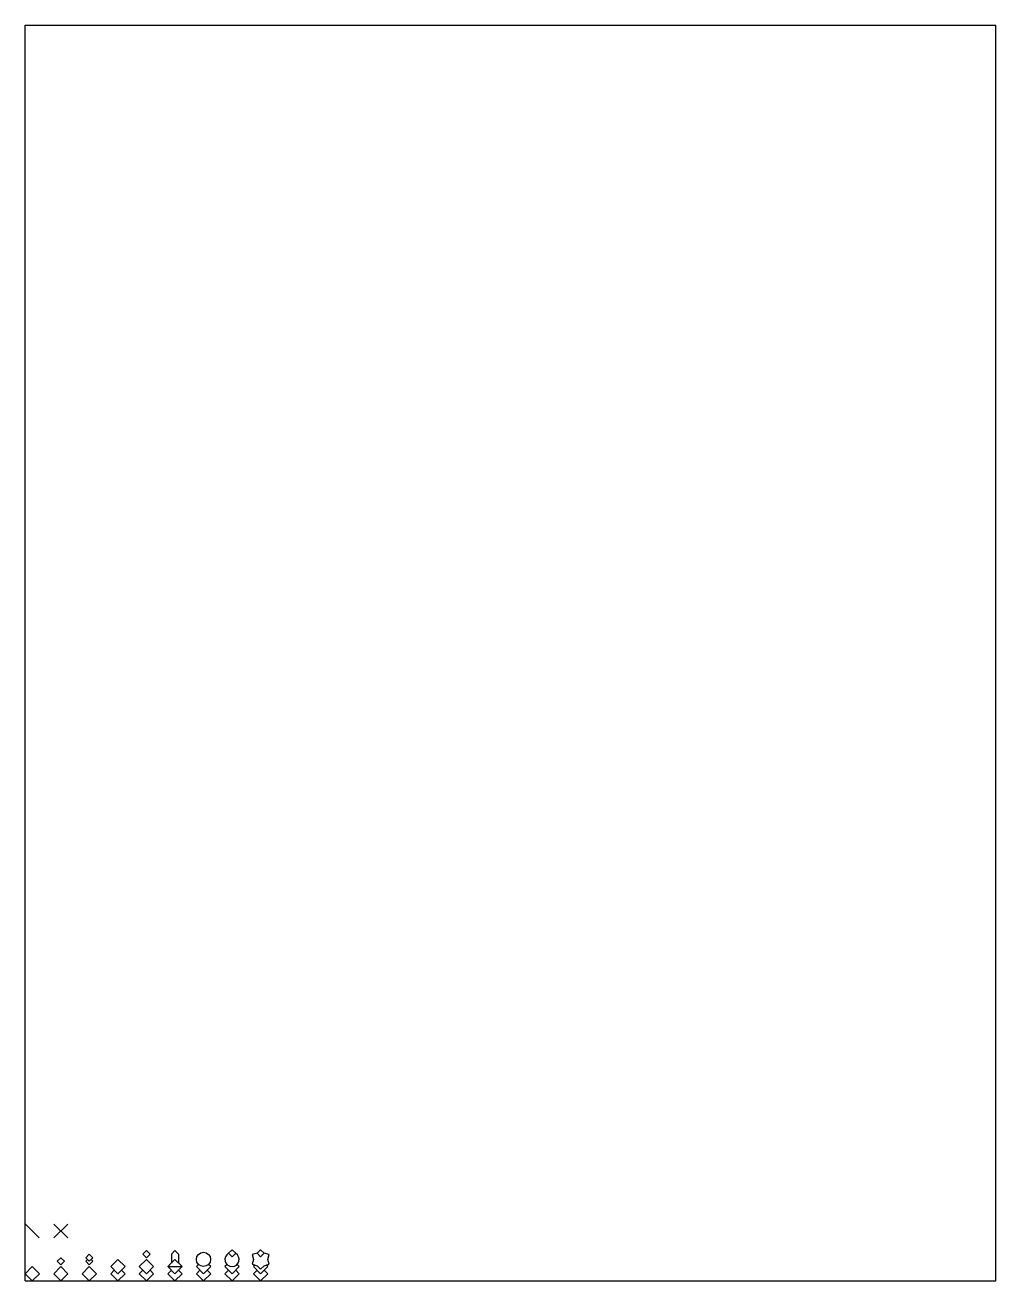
# Model space of a CAD drawing. Header units: inches. Extents: x 0 to 8.5, y 0 to 11.
import ezdxf

# ---------------------------------------------------------------- set-up
doc = ezdxf.new("R2010")
doc.units = ezdxf.units.IN
doc.header["$MEASUREMENT"] = 0
doc.layers.get('0').update_dxf_attribs({"lineweight": 25})
doc.layers.add('layer 1', color=3, linetype='Continuous', lineweight=25)
doc.layers.add('layer 2', color=5, linetype='Continuous', lineweight=25)

msp = doc.modelspace()

# ---------------------------------------------------------------- linework, layer by layer
for p, q in [((0, 0), (0, 11)), ((0, 11), (8.5, 11)), ((8.5, 0), (8.5, 11)), ((0, 0), (8.5, 0))]:
    msp.add_line(p, q)
at = {"layer": 'layer 1'}
for p, q in [((0.123, 0.377), (0.002, 0.498)), ((0.373, 0.498), (0.252, 0.377)), ((0.373, 0.377), (0.252, 0.498)), ((0.562, 0.234), (0.531, 0.203)), ((0.594, 0.203), (0.562, 0.234)), ((1.062, 0.266), (1.031, 0.234)), ((1.031, 0.234), (1.062, 0.203)), ((1.094, 0.234), (1.062, 0.266)), ((1.062, 0.203), (1.094, 0.234)), ((1.312, 0.266), (1.281, 0.234)), ((1.281, 0.234), (1.281, 0.156)), ((1.344, 0.234), (1.312, 0.266)), ((1.344, 0.234), (1.344, 0.156)), ((1.812, 0.273), (1.781, 0.242)), ((1.781, 0.242), (1.812, 0.21)), ((1.844, 0.242), (1.812, 0.273)), ((1.812, 0.21), (1.844, 0.242)), ((2.031, 0.242), (1.989, 0.23)), ((1.989, 0.23), (2, 0.188)), ((2.062, 0.273), (2.031, 0.242)), ((2.031, 0.242), (2.062, 0.21)), ((2.094, 0.242), (2.062, 0.273)), ((2.062, 0.21), (2.094, 0.242)), ((2.136, 0.23), (2.094, 0.242)), ((2.125, 0.188), (2.136, 0.23)), ((0.062, 0.125), (0, 0.062)), ((0.125, 0.062), (0.062, 0.125)), ((0.312, 0.125), (0.25, 0.062)), ((0.312, 0.203), (0.281, 0.172)), ((0.281, 0.172), (0.312, 0.141)), ((0.344, 0.172), (0.312, 0.203)), ((0.312, 0.141), (0.344, 0.172)), ((0.375, 0.062), (0.312, 0.125)), ((0.562, 0.125), (0.5, 0.062)), ((0.531, 0.203), (0.562, 0.172)), ((0.547, 0.188), (0.531, 0.172)), ((0.531, 0.172), (0.562, 0.141)), ((0.562, 0.172), (0.594, 0.203)), ((0.562, 0.141), (0.594, 0.172)), ((0.625, 0.062), (0.562, 0.125)), ((0.594, 0.172), (0.578, 0.188)), ((0.812, 0.188), (0.75, 0.125)), ((0.75, 0.125), (0.812, 0.062)), ((0.875, 0.125), (0.812, 0.188)), ((0.812, 0.062), (0.875, 0.125)), ((1.062, 0.188), (1, 0.125)), ((1, 0.125), (1.062, 0.062)), ((1.125, 0.125), (1.062, 0.188)), ((1.062, 0.062), (1.125, 0.125)), ((1.312, 0.188), (1.25, 0.125)), ((1.25, 0.125), (1.312, 0.062)), ((1.375, 0.125), (1.312, 0.188)), ((1.312, 0.062), (1.375, 0.125)), ((1.518, 0.143), (1.5, 0.125)), ((1.5, 0.125), (1.562, 0.062)), ((1.562, 0.062), (1.625, 0.125)), ((1.625, 0.125), (1.607, 0.143)), ((1.768, 0.143), (1.75, 0.125)), ((1.75, 0.125), (1.812, 0.062)), ((1.812, 0.062), (1.875, 0.125)), ((1.875, 0.125), (1.857, 0.143)), ((2, 0.188), (1.989, 0.145)), ((1.989, 0.145), (2.031, 0.133)), ((2.013, 0.138), (2, 0.125)), ((2, 0.125), (2.062, 0.062)), ((2.031, 0.133), (2.062, 0.102)), ((2.062, 0.102), (2.094, 0.133)), ((2.062, 0.062), (2.125, 0.125)), ((2.094, 0.133), (2.136, 0.145)), ((2.125, 0.125), (2.112, 0.138)), ((2.136, 0.145), (2.125, 0.188)), ((0, 0.062), (0.062, 0)), ((0.062, 0), (0.125, 0.062)), ((0.25, 0.062), (0.312, 0)), ((0.312, 0), (0.375, 0.062)), ((0.5, 0.062), (0.562, 0)), ((0.562, 0), (0.625, 0.062)), ((0.781, 0.094), (0.75, 0.062)), ((0.75, 0.062), (0.812, 0)), ((0.812, 0), (0.875, 0.062)), ((0.875, 0.062), (0.844, 0.094)), ((1.031, 0.094), (1, 0.062)), ((1, 0.062), (1.062, 0)), ((1.062, 0), (1.125, 0.062)), ((1.125, 0.062), (1.094, 0.094)), ((1.281, 0.094), (1.25, 0.062)), ((1.25, 0.062), (1.312, 0)), ((1.312, 0), (1.375, 0.062)), ((1.375, 0.062), (1.344, 0.094)), ((1.531, 0.094), (1.5, 0.062)), ((1.5, 0.062), (1.562, 0)), ((1.562, 0), (1.625, 0.062)), ((1.625, 0.062), (1.594, 0.094)), ((1.781, 0.094), (1.75, 0.062)), ((1.75, 0.062), (1.812, 0)), ((1.812, 0), (1.875, 0.062)), ((1.875, 0.062), (1.844, 0.094)), ((2.031, 0.094), (2, 0.062)), ((2, 0.062), (2.062, 0)), ((2.062, 0), (2.125, 0.062)), ((2.125, 0.062), (2.094, 0.094))]:
    msp.add_line(p, q, dxfattribs=at)
msp.add_circle((1.562, 0.188), 0.0625, dxfattribs=at)
msp.add_arc((1.812, 0.188), 0.0625, 120, 60, dxfattribs=at)
at = {"layer": 'layer 2'}
msp.add_line((1.25, 0.125), (1.375, 0.125), dxfattribs=at)

doc.saveas('drawing.dxf')
